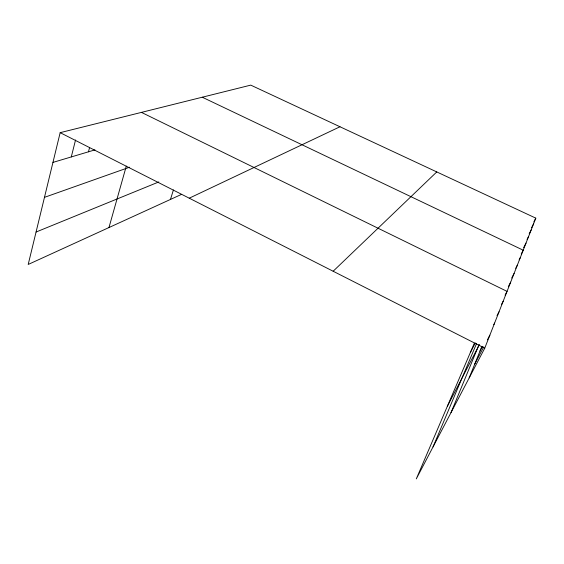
<?xml version="1.0" encoding="UTF-8"?>
<svg xmlns="http://www.w3.org/2000/svg" width="564" height="564" viewBox="0 0 564 564"><rect width="100%" height="100%" fill="white"/><g stroke="black" fill="none" stroke-linecap="round" stroke-linejoin="round"><path stroke-width="0.85" d="M474.338 343.201L416.295 478.878L484.744 348.192L535.8 218.141L250.761 85.122L60.165 132.66L28.2 264.46L181.368 194.453M71.283 156.933L75.548 139.964M88.47 151.808L89.577 147.564M108.972 227.546L126.301 166.105M170.469 199.437L173.423 189.941M469.199 377.88L481.917 346.289M451.003 412.622L479.047 344.653M433.032 446.928L476.622 343.384M533.854 221.92L535.8 218.141M531.549 227.764L533.537 223.894M529.194 233.771L531.161 229.957M527.044 239.46L528.651 236.344M523.625 247.702L526.008 243.077M470.32 352.585L475.311 342.933M521.249 254.011L523.216 250.197L202.272 97.219M519.134 259.842L520.346 257.501M515.715 268.33L517.315 265.228M511.71 278.038L514.1 273.427M508.305 286.709L510.681 282.127M447.337 406.327L479.358 344.674M505.069 295.183L507.05 291.384L141.451 112.384M501.551 304.37L503.173 301.246M497.011 315.678L499.041 311.786M479.978 351.104L482.417 346.43M493.796 324.624L494.614 323.066M474.782 364.013L483.75 346.86M487.416 339.845L489.862 335.171M333.155 271.242L436.769 171.928M189.257 198.19L339.986 126.759M36.068 232.03L158.822 181.939M44.478 197.351L129.586 167.205M52.953 162.404L94.935 149.883M60.165 132.66L484.744 348.192"/></g></svg>
